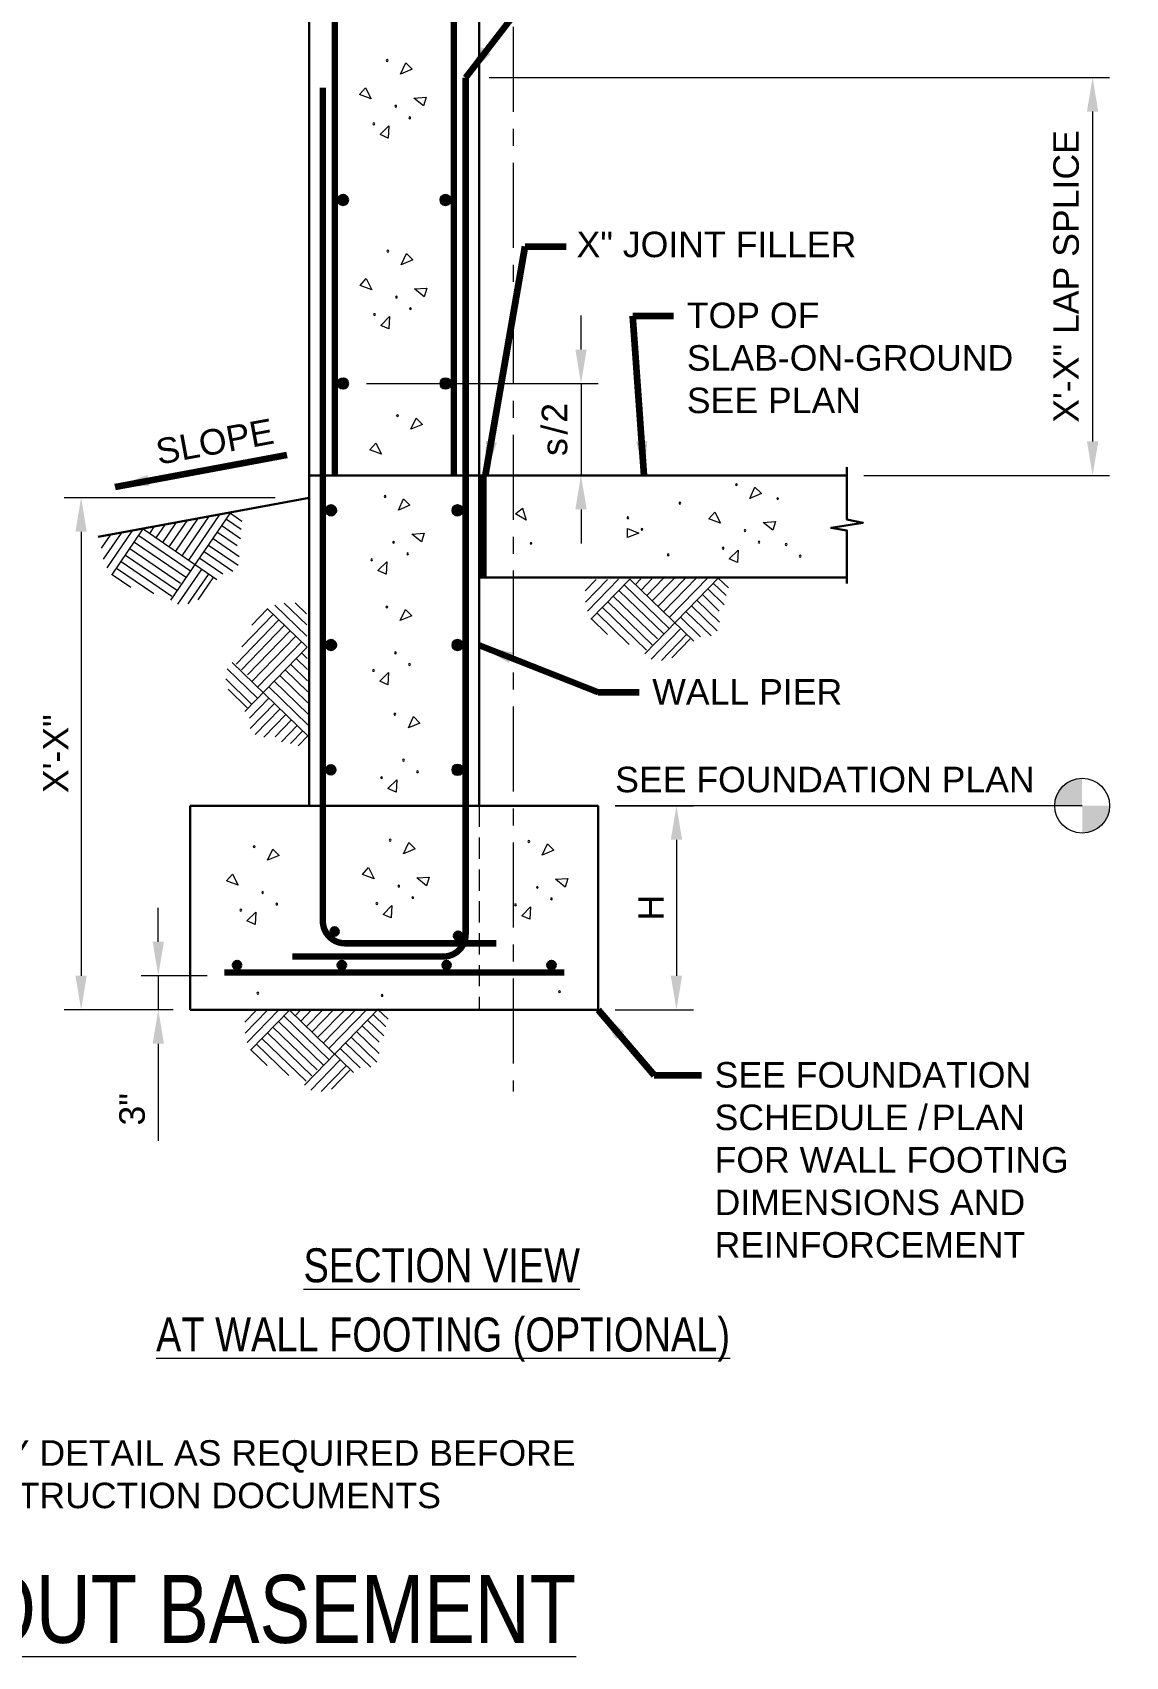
# Model space of a CAD drawing. Header units: inches. Extents: x -919 to -774, y 1785 to 1944.
# Drawn here: x -838.3 to -774, y 1784.5 to 1880 of the extents above; entities that cross this region are included whole.
import ezdxf

# ---------------------------------------------------------------- set-up
doc = ezdxf.new("R2010")
doc.units = ezdxf.units.IN
doc.header["$LTSCALE"] = 5
doc.header["$MEASUREMENT"] = 0
doc.linetypes.add('CENTER', pattern=[2, 1.25, -0.25, 0.25, -0.25])
doc.linetypes.add('HIDDEN', pattern=[0.375, 0.25, -0.125])
for name, color, linetype, lineweight in [('S-ANNO-DIMS', 1, 'Continuous', 20), ('S-ANNO-TEXT', 7, 'Continuous', 20), ('S-DETL', 3, 'Continuous', 30), ('S-DETL-PATT', 7, 'Continuous', 15), ('S-GRID', 9, 'CENTER', 20)]:
    doc.layers.add(name, color=color, linetype=linetype, lineweight=lineweight)
doc.styles.add('Romans', font='arial.ttf')
doc.dimstyles.get("Standard").update_dxf_attribs({"dimtxt": 0.18, "dimasz": 0.18, "dimexe": 0.18, "dimexo": 0.0625, "dimgap": 0.09, "dimtad": 0, "dimtih": 1, "dimtoh": 1, "dimdec": 4, "dimzin": 0, "dimdsep": 46, "dimtxsty": 'Standard', "dimcen": 0.09, "dimadec": 0, "dimazin": 0, "dimtfac": 1, "dimtdec": 4, "dimtofl": 0, "dimtmove": 0, "dimatfit": 3, "dimfxl": 1, "dimtolj": 1, "dimtzin": 0, "dimarcsym": 0})

# ---------------------------------------------------------------- blocks, each defined once
blk = doc.blocks.new('*D5')
at = {"layer": 'Defpoints', "color": 0, "transparency": 16777216}
for p in [(-812.476, 1877.393), (-790.414, 1853.991), (-775.963, 1853.991)]:
    blk.add_point(p, dxfattribs=at)
at = {"layer": 'S-ANNO-DIMS', "transparency": 16777216}
for p, q in [((-811.476, 1877.393), (-774.963, 1877.393)), ((-775.963, 1875.393), (-775.963, 1855.991)), ((-789.414, 1853.991), (-774.963, 1853.991))]:
    blk.add_line(p, q, dxfattribs=at)
for points in [[(-776.296, 1875.393), (-775.63, 1875.393), (-775.963, 1877.393)], [(-776.296, 1855.991), (-775.63, 1855.991), (-775.963, 1853.991)]]:
    blk.add_solid(points, dxfattribs=at)
at = {"layer": 'S-ANNO-DIMS', "transparency": 16777216, "insert": (-777.514, 1865.692), "char_height": 1.5, "attachment_point": 5, "rotation": 90, "style": 'Romans'}
blk.add_mtext('\\A1;X\'-X" LAP SPLICE', dxfattribs=at)
blk = doc.blocks.new('*D13')
at = {"layer": 'Defpoints', "color": 0, "transparency": 16777216}
for p in [(-819.679, 1859.391), (-811.134, 1853.991), (-806.065, 1853.991)]:
    blk.add_point(p, dxfattribs=at)
at = {"layer": 'S-ANNO-DIMS', "transparency": 16777216}
for p, q in [((-806.065, 1861.391), (-806.065, 1863.391)), ((-818.679, 1859.391), (-805.065, 1859.391)), ((-806.065, 1859.391), (-806.065, 1853.991)), ((-806.065, 1851.991), (-806.065, 1849.991))]:
    blk.add_line(p, q, dxfattribs=at)
for points in [[(-806.398, 1861.391), (-805.732, 1861.391), (-806.065, 1859.391)], [(-806.398, 1851.991), (-805.732, 1851.991), (-806.065, 1853.991)]]:
    blk.add_solid(points, dxfattribs=at)
at = {"layer": 'S-ANNO-DIMS', "transparency": 16777216, "insert": (-807.616, 1856.691), "char_height": 1.5, "attachment_point": 5, "rotation": 90, "style": 'Romans'}
blk.add_mtext('\\A1;{\\T1.2;s/}2', dxfattribs=at)
blk = doc.blocks.new('*D14')
at = {"layer": 'Defpoints', "color": 0, "transparency": 16777216}
for p in [(-827.054, 1824.558), (-830.939, 1822.558), (-829.054, 1822.558)]:
    blk.add_point(p, dxfattribs=at)
at = {"layer": 'S-ANNO-DIMS', "transparency": 16777216}
for p, q in [((-830.939, 1826.558), (-830.939, 1828.558)), ((-828.054, 1824.558), (-831.939, 1824.558)), ((-830.939, 1824.558), (-830.939, 1822.558)), ((-830.054, 1822.558), (-831.939, 1822.558)), ((-830.939, 1820.558), (-830.939, 1814.835))]:
    blk.add_line(p, q, dxfattribs=at)
for points in [[(-831.273, 1826.558), (-830.606, 1826.558), (-830.939, 1824.558)], [(-831.273, 1820.558), (-830.606, 1820.558), (-830.939, 1822.558)]]:
    blk.add_solid(points, dxfattribs=at)
at = {"layer": 'S-ANNO-DIMS', "transparency": 16777216, "insert": (-832.472, 1816.696), "char_height": 1.5, "attachment_point": 5, "rotation": 90, "style": 'Romans'}
blk.add_mtext('\\A1;3"', dxfattribs=at)
blk = doc.blocks.new('*D15')
at = {"layer": 'Defpoints', "color": 0, "transparency": 16777216}
for p in [(-805.054, 1834.558), (-805.054, 1822.558), (-800.449, 1822.558)]:
    blk.add_point(p, dxfattribs=at)
at = {"layer": 'S-ANNO-DIMS', "transparency": 16777216}
for p, q in [((-804.054, 1834.558), (-799.449, 1834.558)), ((-800.449, 1832.558), (-800.449, 1824.558)), ((-804.054, 1822.558), (-799.449, 1822.558))]:
    blk.add_line(p, q, dxfattribs=at)
for points in [[(-800.783, 1832.558), (-800.116, 1832.558), (-800.449, 1834.558)], [(-800.783, 1824.558), (-800.116, 1824.558), (-800.449, 1822.558)]]:
    blk.add_solid(points, dxfattribs=at)
at = {"layer": 'S-ANNO-DIMS', "transparency": 16777216, "insert": (-801.949, 1828.558), "char_height": 1.5, "attachment_point": 5, "rotation": 90, "style": 'Romans'}
blk.add_mtext('\\A1;H', dxfattribs=at)
blk = doc.blocks.new('*D18')
at = {"layer": 'Defpoints', "color": 0, "transparency": 16777216}
for p in [(-823.054, 1852.676), (-835.48, 1822.558), (-829.054, 1822.558)]:
    blk.add_point(p, dxfattribs=at)
at = {"layer": 'S-ANNO-DIMS', "transparency": 16777216}
for p, q in [((-824.054, 1852.676), (-836.48, 1852.676)), ((-835.48, 1850.676), (-835.48, 1824.558)), ((-830.054, 1822.558), (-836.48, 1822.558))]:
    blk.add_line(p, q, dxfattribs=at)
for points in [[(-835.814, 1850.676), (-835.147, 1850.676), (-835.48, 1852.676)], [(-835.814, 1824.558), (-835.147, 1824.558), (-835.48, 1822.558)]]:
    blk.add_solid(points, dxfattribs=at)
at = {"layer": 'S-ANNO-DIMS', "transparency": 16777216, "insert": (-836.98, 1837.617), "char_height": 1.5, "attachment_point": 5, "rotation": 90, "style": 'Romans'}
blk.add_mtext('\\A1;X\'-X"', dxfattribs=at)

msp = doc.modelspace()

# ---------------------------------------------------------------- hatches: boundary and pattern name
at = {"layer": 'S-ANNO-TEXT'}
h = msp.add_hatch(color=256, dxfattribs=at)
h.dxf.hatch_style = 1
h.paths.add_polyline_path([(-776.5766564, 1836.1714643, 0.4142135624), (-778.1902305, 1834.5578901), (-776.5766564, 1834.5578901)])
h = msp.add_hatch(color=256, dxfattribs=at)
h.dxf.hatch_style = 1
h.paths.add_polyline_path([(-774.9626931, 1834.5566164), (-776.5762673, 1834.5566164), (-776.5762673, 1832.9430422, 0.4142135624)])
at = {"layer": 'S-DETL', "linetype": 'Continuous'}
h = msp.add_hatch(color=256, dxfattribs=at)
h.dxf.hatch_style = 1
h.paths.add_polyline_path([(-820.366152, 1870.190907, -1), (-819.772402, 1870.190907, -1)])
h = msp.add_hatch(color=256, dxfattribs=at)
h.dxf.hatch_style = 1
h.paths.add_polyline_path([(-820.366152, 1870.190907, -1), (-819.772402, 1870.190907, -1)])
h = msp.add_hatch(color=256, dxfattribs=at)
h.dxf.hatch_style = 1
h.paths.add_polyline_path([(-820.366152, 1870.190907, -1), (-819.772402, 1870.190907, -1)])
h = msp.add_hatch(color=256, dxfattribs=at)
h.dxf.hatch_style = 1
h.paths.add_polyline_path([(-813.741152, 1870.190907, 1), (-814.334902, 1870.190907, 1)])
h = msp.add_hatch(color=256, dxfattribs=at)
h.dxf.hatch_style = 1
h.paths.add_polyline_path([(-813.741152, 1870.190907, 1), (-814.334902, 1870.190907, 1)])
h = msp.add_hatch(color=256, dxfattribs=at)
h.dxf.hatch_style = 1
h.paths.add_polyline_path([(-813.741152, 1870.190907, 1), (-814.334902, 1870.190907, 1)])
h = msp.add_hatch(color=256, dxfattribs=at)
h.dxf.hatch_style = 1
h.paths.add_polyline_path([(-820.366152, 1859.3911881, -1), (-819.772402, 1859.3911881, -1)])
h = msp.add_hatch(color=256, dxfattribs=at)
h.dxf.hatch_style = 1
h.paths.add_polyline_path([(-820.366152, 1859.3911881, -1), (-819.772402, 1859.3911881, -1)])
h = msp.add_hatch(color=256, dxfattribs=at)
h.dxf.hatch_style = 1
h.paths.add_polyline_path([(-820.366152, 1859.3911881, -1), (-819.772402, 1859.3911881, -1)])
h = msp.add_hatch(color=256, dxfattribs=at)
h.dxf.hatch_style = 1
h.paths.add_polyline_path([(-813.741152, 1859.3911881, 1), (-814.334902, 1859.3911881, 1)])
h = msp.add_hatch(color=256, dxfattribs=at)
h.dxf.hatch_style = 1
h.paths.add_polyline_path([(-813.741152, 1859.3911881, 1), (-814.334902, 1859.3911881, 1)])
h = msp.add_hatch(color=256, dxfattribs=at)
h.dxf.hatch_style = 1
h.paths.add_polyline_path([(-813.741152, 1859.3911881, 1), (-814.334902, 1859.3911881, 1)])
h = msp.add_hatch(color=256, dxfattribs=at)
h.dxf.hatch_style = 1
h.paths.add_polyline_path([(-821.068354, 1851.9313221, -1), (-820.474604, 1851.9313221, -1)])
h = msp.add_hatch(color=256, dxfattribs=at)
h.dxf.hatch_style = 1
h.paths.add_polyline_path([(-821.068354, 1851.9313221, -1), (-820.474604, 1851.9313221, -1)])
h = msp.add_hatch(color=256, dxfattribs=at)
h.dxf.hatch_style = 1
h.paths.add_polyline_path([(-821.068354, 1851.9313221, -1), (-820.474604, 1851.9313221, -1)])
h = msp.add_hatch(color=256, dxfattribs=at)
h.dxf.hatch_style = 1
h.paths.add_polyline_path([(-813.6327001, 1851.9313221, -1), (-813.0389501, 1851.9313221, -1)])
h = msp.add_hatch(color=256, dxfattribs=at)
h.dxf.hatch_style = 1
h.paths.add_polyline_path([(-813.6327001, 1851.9313221, -1), (-813.0389501, 1851.9313221, -1)])
h = msp.add_hatch(color=256, dxfattribs=at)
h.dxf.hatch_style = 1
h.paths.add_polyline_path([(-813.6327001, 1851.9313221, -1), (-813.0389501, 1851.9313221, -1)])
h = msp.add_hatch(color=256, dxfattribs=at)
h.dxf.hatch_style = 1
h.paths.add_polyline_path([(-821.068354, 1844.0112139, -1), (-820.474604, 1844.0112139, -1)])
h = msp.add_hatch(color=256, dxfattribs=at)
h.dxf.hatch_style = 1
h.paths.add_polyline_path([(-821.068354, 1844.0112139, -1), (-820.474604, 1844.0112139, -1)])
h = msp.add_hatch(color=256, dxfattribs=at)
h.dxf.hatch_style = 1
h.paths.add_polyline_path([(-821.068354, 1844.0112139, -1), (-820.474604, 1844.0112139, -1)])
h = msp.add_hatch(color=256, dxfattribs=at)
h.dxf.hatch_style = 1
h.paths.add_polyline_path([(-813.6327001, 1844.0112139, -1), (-813.0389501, 1844.0112139, -1)])
h = msp.add_hatch(color=256, dxfattribs=at)
h.dxf.hatch_style = 1
h.paths.add_polyline_path([(-813.6327001, 1844.0112139, -1), (-813.0389501, 1844.0112139, -1)])
h = msp.add_hatch(color=256, dxfattribs=at)
h.dxf.hatch_style = 1
h.paths.add_polyline_path([(-813.6327001, 1844.0112139, -1), (-813.0389501, 1844.0112139, -1)])
h = msp.add_hatch(color=256, dxfattribs=at)
h.dxf.hatch_style = 1
h.paths.add_polyline_path([(-821.068354, 1836.6682457, -1), (-820.5015927, 1836.6682457, -1)])
h = msp.add_hatch(color=256, dxfattribs=at)
h.dxf.hatch_style = 1
h.paths.add_polyline_path([(-821.068354, 1836.6682457, -1), (-820.5015927, 1836.6682457, -1)])
h = msp.add_hatch(color=256, dxfattribs=at)
h.dxf.hatch_style = 1
h.paths.add_polyline_path([(-821.068354, 1836.6682457, -1), (-820.5015927, 1836.6682457, -1)])
h = msp.add_hatch(color=256, dxfattribs=at)
h.dxf.hatch_style = 1
h.paths.add_polyline_path([(-813.6327001, 1836.6682457, -1), (-813.0389501, 1836.6682457, -1)])
h = msp.add_hatch(color=256, dxfattribs=at)
h.dxf.hatch_style = 1
h.paths.add_polyline_path([(-813.6327001, 1836.6682457, -1), (-813.0389501, 1836.6682457, -1)])
h = msp.add_hatch(color=256, dxfattribs=at)
h.dxf.hatch_style = 1
h.paths.add_polyline_path([(-813.6327001, 1836.6682457, -1), (-813.0389501, 1836.6682457, -1)])
at = {"layer": 'S-DETL'}
h = msp.add_hatch(color=256, dxfattribs=at)
h.dxf.hatch_style = 1
h.paths.add_polyline_path([(-820.3120724, 1827.1541711, 1), (-820.8120724, 1827.1541711, 1)])
h = msp.add_hatch(color=256, dxfattribs=at)
h.dxf.hatch_style = 1
h.paths.add_polyline_path([(-813.0445127, 1826.8978896, 1), (-813.5445127, 1826.8978896, 1)])
h = msp.add_hatch(color=256, dxfattribs=at)
h.dxf.hatch_style = 1
h.paths.add_polyline_path([(-826.053652, 1825.1828901, 1), (-826.553652, 1825.1828901, 1)])
h = msp.add_hatch(color=256, dxfattribs=at)
h.dxf.hatch_style = 1
h.paths.add_polyline_path([(-819.8869854, 1825.1828901, 1), (-820.3869854, 1825.1828901, 1)])
h = msp.add_hatch(color=256, dxfattribs=at)
h.dxf.hatch_style = 1
h.paths.add_polyline_path([(-813.7203187, 1825.1828901, 1), (-814.2203187, 1825.1828901, 1)])
h = msp.add_hatch(color=256, dxfattribs=at)
h.dxf.hatch_style = 1
h.paths.add_polyline_path([(-807.553652, 1825.1828901, 1), (-808.053652, 1825.1828901, 1)])

# ---------------------------------------------------------------- linework, layer by layer
at = {"layer": 'S-ANNO-TEXT'}
msp.add_line((-776.5766564, 1834.5578901), (-804.053652, 1834.5578901), dxfattribs=at)
msp.add_circle((-776.5766564, 1834.5578901), 1.6135741, dxfattribs=at)
at = {"layer": 'S-DETL', "linetype": 'Continuous'}
for p, q in [((-822.053652, 1897.1902041), (-822.053652, 1834.5578901)), ((-812.053652, 1897.1902041), (-812.053652, 1834.5578901)), ((-812.053652, 1853.9913287), (-822.053652, 1853.9913287)), ((-812.053652, 1853.9913287), (-790.4138808, 1853.9913287)), ((-811.928652, 1853.9913287), (-811.928652, 1847.9913287)), ((-811.803652, 1853.9913287), (-811.803652, 1847.9913287)), ((-811.678652, 1853.9913287), (-811.678652, 1847.9913287)), ((-822.053652, 1852.6762851), (-834.4803472, 1850.382338)), ((-812.053652, 1847.9913287), (-790.4138808, 1847.9913287)), ((-829.053652, 1834.5578901), (-829.053652, 1822.5578901)), ((-829.053652, 1834.5578901), (-805.053652, 1834.5578901)), ((-805.053652, 1834.5578901), (-805.053652, 1822.5578901)), ((-829.053652, 1822.5578901), (-805.053652, 1822.5578901))]:
    msp.add_line(p, q, dxfattribs=at)
at = {"layer": 'S-DETL', "const_width": 0.375}
for points in [[(-820.553652, 1897.1902041), (-820.553652, 1853.9913287)], [(-813.553652, 1897.1902041), (-813.553652, 1853.9913287)], [(-827.053652, 1824.7453901), (-807.053652, 1824.7453901)]]:
    msp.add_lwpolyline(points, dxfattribs=at)
at = {"layer": 'S-DETL', "linetype": 'Continuous', "const_width": 0.375}
for points in [[(-812.8514501, 1877.3930278), (-812.8514501, 1826.9963967)], [(-821.255854, 1876.795698), (-821.255854, 1827.7728896)]]:
    msp.add_lwpolyline(points, dxfattribs=at)
at = {"layer": 'S-DETL', "linetype": 'Continuous'}
msp.add_lwpolyline([(-790.4138808, 1854.4800834), (-790.4138808, 1851.3941713), (-789.4732748, 1851.200521), (-791.3544868, 1850.9019159), (-790.4138808, 1850.7451482), (-790.4138808, 1847.6223535)], dxfattribs=at)
at = {"layer": 'S-DETL', "const_width": 0.375}
for points in [[(-821.255854, 1827.7728896, 0.4142135624), (-819.943354, 1826.4603896), (-811.053652, 1826.4603896)], [(-812.8514501, 1826.9963967, -0.4142135624), (-814.1639501, 1825.6838967), (-823.053652, 1825.6838967)]]:
    msp.add_lwpolyline(points, format="xyb", dxfattribs=at)
at = {"layer": 'S-DETL', "linetype": 'Continuous'}
for centre, radius in [((-820.069277, 1870.190907), 0.296875), ((-820.069277, 1870.190907), 0.296875), ((-820.069277, 1870.190907), 0.296875), ((-814.038027, 1870.190907), 0.296875), ((-814.038027, 1870.190907), 0.296875), ((-814.038027, 1870.190907), 0.296875), ((-820.069277, 1859.3911881), 0.296875), ((-820.069277, 1859.3911881), 0.296875), ((-820.069277, 1859.3911881), 0.296875), ((-814.038027, 1859.3911881), 0.296875), ((-814.038027, 1859.3911881), 0.296875), ((-814.038027, 1859.3911881), 0.296875), ((-820.771479, 1851.9313221), 0.296875), ((-820.771479, 1851.9313221), 0.296875), ((-820.771479, 1851.9313221), 0.296875), ((-813.3358251, 1851.9313221), 0.296875), ((-813.3358251, 1851.9313221), 0.296875), ((-813.3358251, 1851.9313221), 0.296875), ((-820.771479, 1844.0112139), 0.296875), ((-820.771479, 1844.0112139), 0.296875), ((-820.771479, 1844.0112139), 0.296875), ((-813.3358251, 1844.0112139), 0.296875), ((-813.3358251, 1844.0112139), 0.296875), ((-813.3358251, 1844.0112139), 0.296875), ((-820.7849733, 1836.6682457), 0.2833807), ((-820.7849733, 1836.6682457), 0.2833807), ((-820.7849733, 1836.6682457), 0.2833807), ((-813.3358251, 1836.6682457), 0.296875), ((-813.3358251, 1836.6682457), 0.296875), ((-813.3358251, 1836.6682457), 0.296875)]:
    msp.add_circle(centre, radius, dxfattribs=at)
at = {"layer": 'S-DETL'}
for centre in [(-820.5620724, 1827.1541711), (-813.2945127, 1826.8978896), (-826.303652, 1825.1828901), (-820.1369854, 1825.1828901), (-813.9703187, 1825.1828901), (-807.803652, 1825.1828901)]:
    msp.add_circle(centre, 0.25, dxfattribs=at)
at = {"layer": 'S-DETL-PATT'}
for p, q in [((-830.1930804, 1846.6506646), (-826.6689495, 1851.802139)), ((-829.5276781, 1849.2651409), (-827.9574575, 1851.5604446)), ((-829.1451274, 1849.0034375), (-827.3132035, 1851.6812918)), ((-826.6945964, 1851.764649), (-826.0125741, 1851.2980696)), ((-834.1583035, 1849.0634645), (-833.1114898, 1850.593667)), ((-833.9491314, 1848.5483213), (-832.4672358, 1850.7145142)), ((-833.6754821, 1848.127429), (-831.8229818, 1850.8353614)), ((-831.8229818, 1850.8353614), (-827.4835858, 1847.8667745)), ((-831.4404311, 1850.573658), (-831.1787277, 1850.9562086)), ((-831.0578805, 1850.3119546), (-830.5344737, 1851.0770558)), ((-830.6753299, 1850.0502511), (-829.8902197, 1851.197903)), ((-830.2927793, 1849.7885477), (-829.2459656, 1851.3187502)), ((-829.9102287, 1849.5268443), (-828.6017116, 1851.4395974)), ((-827.4540597, 1850.6544871), (-826.3064079, 1849.8693769)), ((-827.1923563, 1851.0370377), (-826.0924548, 1850.2845866)), ((-826.9306529, 1851.4195884), (-826.0695395, 1850.8304925)), ((-834.2791507, 1849.7077186), (-833.7557439, 1850.4728198)), ((-832.608092, 1849.6877096), (-829.6218143, 1847.6447857)), ((-832.3463886, 1850.0702602), (-829.2805132, 1847.9728905)), ((-832.0846852, 1850.4528108), (-829.038712, 1848.3690562)), ((-827.9774666, 1849.8893859), (-826.2408015, 1848.7013309)), ((-827.7157632, 1850.2719365), (-826.1855607, 1849.2251228)), ((-833.1314989, 1848.9226083), (-830.1452212, 1846.8796845)), ((-832.8697954, 1849.3051589), (-829.8636171, 1847.248628)), ((-828.5008734, 1849.1242847), (-827.1422912, 1848.1948696)), ((-828.23917, 1849.5068353), (-826.5423078, 1848.3460025)), ((-833.6549057, 1848.1575071), (-832.5590129, 1847.4078053)), ((-833.3932023, 1848.5400577), (-831.2028785, 1847.0416471)), ((-829.7798376, 1846.4042086), (-828.3913309, 1848.4338883)), ((-829.1776666, 1846.4304372), (-827.9933539, 1848.1616317)), ((-828.5996033, 1846.67763), (-827.714771, 1847.9710527)), ((-805.8113485, 1847.1949599), (-805.1662231, 1847.8606534)), ((-805.8010644, 1846.5395504), (-804.5108137, 1847.8709375)), ((-805.6819155, 1845.9964768), (-803.8554042, 1847.8812215)), ((-805.4832951, 1845.5354082), (-803.1999948, 1847.8915056)), ((-803.1999948, 1847.8915056), (-799.4244059, 1844.2325721)), ((-802.867148, 1847.5689429), (-802.5445853, 1847.9017896)), ((-802.5343013, 1847.2463802), (-801.8891759, 1847.9120737)), ((-802.3003888, 1843.491622), (-797.9567192, 1847.973778)), ((-802.2014545, 1846.9238175), (-801.2337664, 1847.9223577)), ((-801.8686077, 1846.6012548), (-800.578357, 1847.9326418)), ((-801.535761, 1846.2786921), (-799.9229475, 1847.9429259)), ((-801.2029142, 1845.9561294), (-799.2675381, 1847.9532099)), ((-800.8700675, 1845.6335667), (-798.6121286, 1847.963494)), ((-797.9883303, 1847.941159), (-797.3949227, 1847.366078)), ((-804.1676828, 1846.8929653), (-801.5694061, 1844.3749601)), ((-803.8451202, 1847.2258121), (-801.1775864, 1844.6406979)), ((-803.5225575, 1847.5586588), (-800.8723401, 1844.9903259)), ((-798.9244073, 1846.9752378), (-797.925867, 1846.0075497)), ((-798.6018446, 1847.3080845), (-797.6448518, 1846.3806521)), ((-798.2792819, 1847.6409313), (-797.530052, 1846.9148425)), ((-824.1789005, 1845.8137566), (-826.0257656, 1843.9080174)), ((-824.5117473, 1846.1363193), (-825.4357926, 1845.1828132)), ((-824.5379173, 1846.1616808), (-822.18182, 1843.8783804)), ((-824.0768488, 1846.3603012), (-822.1921041, 1844.5337899)), ((-823.5337751, 1846.4794501), (-822.2023881, 1845.1891993)), ((-822.8783657, 1846.4897342), (-822.2126722, 1845.8446088)), ((-805.1353709, 1845.8944251), (-803.2296318, 1844.04756)), ((-804.8128082, 1846.2272718), (-802.2145315, 1843.7092666)), ((-804.4902455, 1846.5601186), (-801.8746525, 1844.0253403)), ((-799.8920953, 1845.9766975), (-798.4157035, 1844.5459141)), ((-799.5695326, 1846.3095443), (-798.0585082, 1844.8452064)), ((-799.24697, 1846.642391), (-797.9155829, 1845.3521402)), ((-823.8460538, 1845.4911939), (-826.3640589, 1842.8929171)), ((-823.513207, 1845.1686312), (-826.0479853, 1842.5530382)), ((-823.1803603, 1844.8460685), (-825.6983654, 1842.2477918)), ((-805.4579336, 1845.5615783), (-804.5044275, 1844.6375329)), ((-801.9347153, 1843.1789033), (-800.2233105, 1844.9448716)), ((-800.214658, 1845.6438508), (-799.0325943, 1844.4983015)), ((-822.18182, 1843.8783804), (-825.8407535, 1840.1027915)), ((-822.8475135, 1844.5235058), (-825.4326277, 1841.8559721)), ((-822.5146668, 1844.2009431), (-825.0829996, 1841.5507258)), ((-801.3367669, 1843.1030369), (-799.8770417, 1844.6093016)), ((-800.725255, 1843.2490319), (-799.6346544, 1844.3744034)), ((-826.5817035, 1842.9787744), (-822.0995475, 1838.6351049)), ((-822.8269454, 1843.2126869), (-822.1612519, 1842.5675615)), ((-822.5043827, 1843.5455337), (-822.1715359, 1843.222971)), ((-826.9702887, 1842.0151526), (-825.464024, 1840.5554274)), ((-826.8944223, 1842.613101), (-825.1284539, 1840.9016962)), ((-823.7946335, 1842.2141467), (-822.1303997, 1840.6013332)), ((-823.4720708, 1842.5469934), (-822.1406838, 1841.2567426)), ((-823.1495081, 1842.8798402), (-822.1509678, 1841.9121521)), ((-826.8242937, 1841.4036407), (-825.6989222, 1840.3130401)), ((-824.4397589, 1841.5484532), (-822.1098316, 1839.2905143)), ((-824.1171962, 1841.8812999), (-822.1201157, 1839.9459237)), ((-824.4294748, 1840.8930437), (-825.5750241, 1839.71098)), ((-824.0966281, 1840.570481), (-825.5274115, 1839.0940892)), ((-823.7637813, 1840.2479183), (-825.2281192, 1838.7368939)), ((-823.4309346, 1839.9253556), (-824.7211853, 1838.5939686)), ((-823.0980878, 1839.6027929), (-824.0657759, 1838.6042527)), ((-822.765241, 1839.2802302), (-823.6926734, 1838.3232375)), ((-822.4323943, 1838.9576675), (-823.1584831, 1838.2084377)), ((-822.1321665, 1838.666716), (-822.7072476, 1838.0733084)), ((-825.8362917, 1821.8304923), (-825.1911663, 1822.4961858)), ((-825.8260076, 1821.1750828), (-824.5357568, 1822.5064698)), ((-825.7068586, 1820.6320092), (-823.8803474, 1822.5167539)), ((-825.5082383, 1820.1709406), (-823.2249379, 1822.527038)), ((-823.5475006, 1822.1941912), (-820.8972832, 1819.6258583)), ((-823.2249379, 1822.527038), (-819.449349, 1818.8681045)), ((-822.8920912, 1822.2044753), (-822.5695285, 1822.537322)), ((-822.5592444, 1821.8819126), (-821.914119, 1822.5476061)), ((-822.3253319, 1818.1271544), (-817.9816623, 1822.6093104)), ((-822.2263977, 1821.5593499), (-821.2587096, 1822.5578901)), ((-821.8935509, 1821.2367872), (-820.6033001, 1822.5681742)), ((-821.5607042, 1820.9142245), (-819.9478907, 1822.5784582)), ((-821.2278574, 1820.5916618), (-819.2924812, 1822.5887423)), ((-820.8950106, 1820.2690991), (-818.6370718, 1822.5990264)), ((-818.6267877, 1821.9436169), (-817.6697949, 1821.0161845)), ((-818.304225, 1822.2764637), (-817.5549952, 1821.5503749)), ((-818.0132735, 1822.5766914), (-817.4198658, 1822.0016104)), ((-824.5151887, 1821.1956509), (-821.8995957, 1818.6608726)), ((-824.192626, 1821.5284977), (-821.5943492, 1819.0104925)), ((-823.8700633, 1821.8613445), (-821.2025296, 1819.2762302)), ((-819.5944758, 1820.9450767), (-818.0834514, 1819.4807388)), ((-819.2719131, 1821.2779234), (-817.9405261, 1819.9876726)), ((-818.9493504, 1821.6107702), (-817.9508102, 1820.6430821)), ((-825.4828768, 1820.1971107), (-824.5293707, 1819.2730653)), ((-825.1603141, 1820.5299574), (-823.2545749, 1818.6830923)), ((-824.8377514, 1820.8628042), (-822.2394746, 1818.344799)), ((-820.2396012, 1820.2793831), (-819.0575374, 1819.1338339)), ((-819.9170385, 1820.6122299), (-818.4406467, 1819.1814465)), ((-821.9596584, 1817.8144357), (-820.2482537, 1819.580404)), ((-821.3617101, 1817.7385693), (-819.9019849, 1819.244834)), ((-820.7501981, 1817.8845643), (-819.6595975, 1819.0099358))]:
    msp.add_line(p, q, dxfattribs=at)
at = {"layer": 'S-DETL-PATT', "flags": 128}
for points in [[(-817.5227184, 1878.400659, 1), (-817.4190384, 1878.400659, 1)], [(-817.0196292, 1875.7020467, 1), (-816.9159492, 1875.7020467, 1)], [(-818.3084409, 1874.6690556, 1), (-818.2047609, 1874.6690556, 1)], [(-816.1942294, 1875.020678, 1), (-816.0905494, 1875.020678, 1)], [(-817.4817674, 1867.1778201, 1), (-817.3780874, 1867.1778201, 1)], [(-816.9786782, 1864.4792078, 1), (-816.8749982, 1864.4792078, 1)], [(-818.2674899, 1863.4462167, 1), (-818.1638099, 1863.4462167, 1)], [(-816.1532784, 1863.7978392, 1), (-816.0495984, 1863.7978392, 1)], [(-816.9149862, 1857.5030476, 1), (-816.8113062, 1857.5030476, 1)], [(-796.9705806, 1853.4419243, 1), (-796.8669006, 1853.4419243, 1)], [(-817.647249, 1852.7518676, 1), (-817.543569, 1852.7518676, 1)], [(-794.5475945, 1852.6212279, 1), (-794.4439145, 1852.6212279, 1)], [(-803.357742, 1851.497438, 1), (-803.254062, 1851.497438, 1)], [(-800.2985513, 1852.3532819, 1), (-800.1948713, 1852.3532819, 1)], [(-802.5323423, 1850.8160693, 1), (-802.4286623, 1850.8160693, 1)], [(-796.4674914, 1850.743312, 1), (-796.3638114, 1850.743312, 1)], [(-817.1441598, 1850.0532553, 1), (-817.0404798, 1850.0532553, 1)], [(-809.060991, 1849.9919385, 1), (-808.957311, 1849.9919385, 1)], [(-797.7563032, 1849.7103209, 1), (-797.6526232, 1849.7103209, 1)], [(-795.6420917, 1850.0619433, 1), (-795.5384117, 1850.0619433, 1)], [(-794.0445053, 1849.9226156, 1), (-793.9408253, 1849.9226156, 1)], [(-818.4329715, 1849.0202642, 1), (-818.3292915, 1849.0202642, 1)], [(-816.3187601, 1849.3718866, 1), (-816.2150801, 1849.3718866, 1)], [(-800.982629, 1849.3085641, 1), (-800.878949, 1849.3085641, 1)], [(-793.2191056, 1849.241247, 1), (-793.1154256, 1849.241247, 1)], [(-817.5393681, 1846.246954, 1), (-817.4356881, 1846.246954, 1)], [(-817.0362789, 1843.5483417, 1), (-816.9325989, 1843.5483417, 1)], [(-816.2108792, 1842.866973, 1), (-816.1071992, 1842.866973, 1)], [(-818.3250907, 1842.5153506, 1), (-818.2214107, 1842.5153506, 1)], [(-817.065746, 1839.9363859, 1), (-816.962066, 1839.9363859, 1)], [(-816.5626568, 1837.2377735, 1), (-816.4589768, 1837.2377735, 1)], [(-817.8514686, 1836.2047824, 1), (-817.7477886, 1836.2047824, 1)], [(-815.7372571, 1836.5564049, 1), (-815.6335771, 1836.5564049, 1)], [(-817.3457437, 1832.5301169, 1), (-817.2420637, 1832.5301169, 1)], [(-809.1871993, 1832.4520535, 1), (-809.0835193, 1832.4520535, 1)], [(-825.3494035, 1832.1497949, 1), (-825.2457235, 1832.1497949, 1)], [(-816.8426545, 1829.8315046, 1), (-816.7389745, 1829.8315046, 1)], [(-808.6841101, 1829.7534412, 1), (-808.5804301, 1829.7534412, 1)], [(-824.8463143, 1829.4511826, 1), (-824.7426343, 1829.4511826, 1)], [(-824.0209146, 1828.7698139, 1), (-823.9172346, 1828.7698139, 1)], [(-818.1314663, 1828.7985135, 1), (-818.0277863, 1828.7985135, 1)], [(-816.0172548, 1829.150136, 1), (-815.9135748, 1829.150136, 1)], [(-809.9729218, 1828.7204501, 1), (-809.8692418, 1828.7204501, 1)], [(-807.8587104, 1829.0720725, 1), (-807.7550304, 1829.0720725, 1)], [(-826.135126, 1828.4181915, 1), (-826.031446, 1828.4181915, 1)], [(-825.1342219, 1823.523317, 1), (-825.0305419, 1823.523317, 1)], [(-817.8204777, 1823.3972688, 1), (-817.7167977, 1823.3972688, 1)], [(-807.3807893, 1823.618016, 1), (-807.2771093, 1823.618016, 1)]]:
    msp.add_lwpolyline(points, format="xyb", close=True, dxfattribs=at)
for points in [[(-816.0057846, 1877.8850702), (-816.6800476, 1877.5974198), (-816.3806773, 1878.2599629)], [(-818.7509029, 1876.7871775), (-818.4150568, 1876.135579), (-819.0975871, 1876.3860551)], [(-815.326837, 1875.7217618), (-815.8989647, 1876.1800666), (-815.1735952, 1876.2293109)], [(-817.8918969, 1874.0375026), (-817.368213, 1874.5504632), (-817.4064192, 1873.8244286)], [(-815.9648336, 1866.6622313), (-816.6390966, 1866.374581), (-816.3397263, 1867.037124)], [(-818.7099519, 1865.5643387), (-818.3741058, 1864.9127401), (-819.0566361, 1865.1632162)], [(-815.285886, 1864.498923), (-815.8580137, 1864.9572277), (-815.1326442, 1865.006472)], [(-817.8509459, 1862.8146638), (-817.327262, 1863.3276243), (-817.3654682, 1862.6015898)], [(-815.3980524, 1856.9874588), (-816.0723154, 1856.6998084), (-815.7729451, 1857.3623515)], [(-818.1431707, 1855.8895661), (-817.8073246, 1855.2379676), (-818.4898549, 1855.4884437)], [(-816.1303152, 1852.2362788), (-816.8045782, 1851.9486284), (-816.505208, 1852.6111715)], [(-795.4536469, 1852.9263355), (-796.1279099, 1852.6386851), (-795.8285396, 1853.3012282)], [(-809.5077212, 1852.0548423), (-809.2874302, 1851.3556677), (-809.9174992, 1851.7184331)], [(-798.1987652, 1851.8284428), (-797.8629191, 1851.1768443), (-798.5454493, 1851.4273204)], [(-815.4513677, 1850.0729704), (-816.0234953, 1850.5312752), (-815.2981259, 1850.5805195)], [(-803.3385138, 1850.8612278), (-802.6583384, 1850.5878514), (-803.3385138, 1850.3310494)], [(-794.7746993, 1850.7630271), (-795.346827, 1851.2213319), (-794.6214575, 1851.2705762)], [(-797.3397591, 1849.0787679), (-796.8160753, 1849.5917285), (-796.8542814, 1848.8656939)], [(-818.0164275, 1848.3887112), (-817.4927437, 1848.9016718), (-817.5309498, 1848.1756373)], [(-816.0224344, 1845.7313652), (-816.6966973, 1845.4437148), (-816.3973271, 1846.1062579)], [(-817.9085466, 1841.8837976), (-817.3848628, 1842.3967582), (-817.4230689, 1841.6707237)], [(-815.5488123, 1839.420797), (-816.2230752, 1839.1331467), (-815.923705, 1839.7956898)], [(-817.4349245, 1835.5732295), (-816.9112407, 1836.08619), (-816.9494468, 1835.3601555)], [(-815.82881, 1832.0145281), (-816.503073, 1831.7268778), (-816.2037027, 1832.3894208)], [(-823.8324697, 1831.6342061), (-824.5067327, 1831.3465557), (-824.2073625, 1832.0090988)], [(-807.6702655, 1831.9364647), (-808.3445285, 1831.6488143), (-808.0451583, 1832.3113574)], [(-826.577588, 1830.5363134), (-826.2417419, 1829.8847149), (-826.9242722, 1830.135191)], [(-818.5739283, 1830.9166355), (-818.2380822, 1830.2650369), (-818.9206124, 1830.5155131)], [(-815.1498624, 1829.8512198), (-815.7219901, 1830.3095245), (-814.9966206, 1830.3587689)], [(-806.991318, 1829.7731563), (-807.5634456, 1830.2314611), (-806.8380762, 1830.2807054)], [(-817.7149222, 1828.1669606), (-817.1912384, 1828.6799211), (-817.2294445, 1827.9538866)], [(-809.5563778, 1828.0888971), (-809.0326939, 1828.6018577), (-809.0709001, 1827.8758232)], [(-825.718582, 1827.7866385), (-825.1948982, 1828.2995991), (-825.2331043, 1827.5735646)]]:
    msp.add_lwpolyline(points, close=True, dxfattribs=at)
at = {"layer": 'S-GRID', "linetype": 'CENTER', "ltscale": 0.8}
msp.add_line((-810.053652, 1912.384066), (-810.053652, 1817.7385693), dxfattribs=at)
at = {"layer": 'S-GRID', "color": 7, "linetype": 'HIDDEN'}
msp.add_line((-812.053652, 1834.5578901), (-812.053652, 1822.5578901), dxfattribs=at)

# ---------------------------------------------------------------- texts
at = {"layer": 'S-ANNO-TEXT', "style": 'Romans', "width": 0.8}
for s, height, p in [('%%USECTION VIEW', 2, (-822.3937371, 1806.5212771)), ('%%UAT WALL FOOTING (OPTIONAL)', 2, (-831.0693169, 1802.4517)), ('%%UEXTERIOR WALL - WITHOUT BASEMENT', 4, (-893.2726242, 1785.3075731))]:
    msp.add_text(s, height=height, dxfattribs=at).set_placement(p)
at = {"layer": 'S-ANNO-TEXT', "char_height": 1.499999989, "attachment_point": 1, "style": 'Romans'}
for s, insert, width in [('\\A1;X" JOINT FILLER', (-806.3269722, 1868.325559), 35.703847172), ('\\A1;TOP OF\\PSLAB-ON-GROUND \\PSEE PLAN', (-799.8390694, 1864.1507672), 35.703847172), ('\\A1;WALL PIER', (-801.8738458, 1842.0061197), 11.908608633), ('NOTE TO DESIGN PROFESSIONAL: \\PCOMPLETE THE ATTACHED CHECKLIST AND MODIFY DETAIL AS REQUIRED BEFORE \\PINCORPORATING THIS DETAIL INTO PROJECT CONSTRUCTION DOCUMENTS', (-892.7635175, 1799.7339032), 159.842980143)]:
    msp.add_mtext(s, dxfattribs=dict(at, insert=insert, width=width))
at = {"layer": 'S-ANNO-TEXT', "insert": (-831.1939561, 1856.0873969), "char_height": 1.49999999, "width": 35.703847172, "attachment_point": 1, "rotation": 10.4589641, "style": 'Romans'}
msp.add_mtext('\\A1;SLOPE', dxfattribs=at)
at = {"layer": 'S-ANNO-TEXT', "insert": (-804.053652, 1836.8493294), "char_height": 1.499999989, "attachment_point": 1, "line_spacing_factor": 1.2, "style": 'Romans'}
msp.add_mtext('\\A1;SEE FOUNDATION PLAN', dxfattribs=at)
at = {"layer": 'S-ANNO-TEXT', "insert": (-798.2048966, 1819.4766864), "char_height": 1.499999989, "attachment_point": 1, "style": 'Romans'}
msp.add_mtext('\\A1;\\pxql;SEE FOUNDATION \\PSCHEDUL{\\T1.4;E/}PLAN\\PFOR WALL FOOTING \\PDIMENSIONS AND\\PREINFORCEMENT', dxfattribs=at)

# ---------------------------------------------------------------- dimensions: what is measured, and where the dimension line sits
at = {"layer": 'S-ANNO-DIMS'}
for base, p1, p2, text, override, picture, middle in [((-775.9630822, 1853.9913287), (-812.4764501, 1877.3930278), (-790.4138808, 1853.9913287), 'X\'-X" LAP SPLICE', {"dimscale": 16, "dimtxt": 0.09375, "dimasz": 0.125, "dimexe": 0.0625, "dimgap": 0.0625, "dimtih": 0, "dimtoh": 0, "dimdec": 5, "dimlfac": 1, "dimrnd": 0.03125, "dimzin": 7, "dimlunit": 4, "dimtxsty": 'Romans', "dimcen": 0.125, "dimclrd": 256, "dimclre": 256, "dimclrt": 256, "dimadec": 4, "dimtdec": 5, "dimtofl": 1, "dimtvp": 1, "dimfrac": 2, "dimtzin": 3, "dimlwd": 65535, "dimlwe": 65535}, '*D5', (-775.9630822, 1865.6921782)), ((-806.0648727, 1853.9913287), (-819.678652, 1859.3911881), (-811.133913, 1853.9913287), '{\\T1.2;s/}2', {"dimscale": 16, "dimtxt": 0.09375, "dimasz": 0.125, "dimexe": 0.0625, "dimgap": 0.0625, "dimtih": 0, "dimtoh": 0, "dimdec": 5, "dimlfac": 1, "dimrnd": 0.03125, "dimzin": 7, "dimlunit": 4, "dimtxsty": 'Romans', "dimcen": 0.125, "dimse2": 1, "dimclrd": 256, "dimclre": 256, "dimclrt": 256, "dimadec": 4, "dimtdec": 5, "dimtofl": 1, "dimtvp": 1, "dimfrac": 2, "dimtzin": 3, "dimlwd": 65535, "dimlwe": 65535}, '*D13', (-806.0648727, 1856.6912584)), ((-835.4803472, 1822.5578901), (-823.053652, 1852.6762851), (-829.053652, 1822.5578901), 'X\'-X"', {"dimscale": 16, "dimtxt": 0.09375, "dimasz": 0.125, "dimexe": 0.0625, "dimgap": 0.0625, "dimtih": 0, "dimtoh": 0, "dimdec": 5, "dimlfac": 1, "dimrnd": 0.03125, "dimzin": 7, "dimlunit": 4, "dimtxsty": 'Romans', "dimcen": 0.125, "dimclrd": 256, "dimclre": 256, "dimclrt": 256, "dimadec": 4, "dimtdec": 5, "dimtofl": 1, "dimtvp": 1, "dimfrac": 2, "dimtzin": 3, "dimlwd": 65535, "dimlwe": 65535}, '*D18', (-835.4803472, 1837.6170876)), ((-800.4492864, 1822.5578901), (-805.053652, 1834.5578901), (-805.053652, 1822.5578901), 'H', {"dimscale": 16, "dimtxt": 0.09375, "dimasz": 0.125, "dimexe": 0.0625, "dimgap": 0.0625, "dimtih": 0, "dimtoh": 0, "dimdec": 5, "dimlfac": 1, "dimrnd": 0.03125, "dimzin": 7, "dimlunit": 4, "dimtxsty": 'Romans', "dimcen": 0.125, "dimclrd": 256, "dimclre": 256, "dimclrt": 256, "dimadec": 4, "dimtdec": 5, "dimtofl": 1, "dimtvp": 1, "dimfrac": 2, "dimtzin": 3, "dimlwd": 65535, "dimlwe": 65535}, '*D15', (-800.4492864, 1828.5578901)), ((-830.9391682, 1822.5578901), (-827.053652, 1824.5578901), (-829.053652, 1822.5578901), '3"', {"dimscale": 16, "dimtxt": 0.09375, "dimasz": 0.125, "dimexe": 0.0625, "dimgap": 0.0625, "dimtih": 0, "dimtoh": 0, "dimdec": 5, "dimlfac": 1, "dimrnd": 0.03125, "dimzin": 7, "dimlunit": 4, "dimtxsty": 'Romans', "dimcen": 0.125, "dimclrd": 256, "dimclre": 256, "dimclrt": 256, "dimadec": 4, "dimtdec": 5, "dimtofl": 1, "dimtvp": 1, "dimfrac": 2, "dimtzin": 3, "dimlwd": 65535, "dimlwe": 65535}, '*D14', (-830.9391682, 1816.6963622))]:
    dim = msp.add_linear_dim(base=base, p1=p1, p2=p2, angle=270, text=text, dimstyle='Standard', override=override, dxfattribs=at)
    dim.commit()
    dim.dimension.update_dxf_attribs({"geometry": picture, "text_midpoint": middle, "dimtype": 128})

# ---------------------------------------------------------------- leaders
at = {"layer": 'S-ANNO-TEXT'}
for points, override in [([(-812.8514501, 1877.3930278), (-806.1429091, 1886.1133145), (-803.7360863, 1886.1133145)], {"dimscale": 16, "dimtxt": 0.09375, "dimasz": 0.125, "dimexe": 0.0625, "dimgap": 0.0625, "dimtad": 0, "dimtih": 0, "dimtoh": 0, "dimdec": 5, "dimlfac": 16, "dimrnd": 0.03125, "dimzin": 7, "dimlunit": 4, "dimtxsty": 'Romans', "dimcen": 0.125, "dimclrd": 256, "dimclre": 256, "dimclrt": 256, "dimadec": 4, "dimtdec": 5, "dimtofl": 1, "dimtvp": 1, "dimfrac": 2, "dimtzin": 3, "dimlwd": 65535, "dimlwe": 65535}), ([(-811.678652, 1853.9913287), (-809.3526384, 1867.4496972), (-806.9458155, 1867.4496972)], {"dimscale": 16, "dimtxt": 0.09375, "dimasz": 0.125, "dimexe": 0.0625, "dimgap": 0.0625, "dimtad": 0, "dimtih": 0, "dimtoh": 0, "dimdec": 5, "dimlfac": 16, "dimrnd": 0.03125, "dimzin": 7, "dimlunit": 4, "dimtxsty": 'Romans', "dimcen": 0.125, "dimclrd": 256, "dimclre": 256, "dimclrt": 256, "dimadec": 4, "dimtdec": 5, "dimtofl": 1, "dimtvp": 1, "dimfrac": 2, "dimtzin": 3, "dimlwd": 65535, "dimlwe": 65535}), ([(-802.3434712, 1853.9913287), (-803.0219836, 1863.3746758), (-800.6151608, 1863.3746758)], {"dimscale": 16, "dimtxt": 0.09375, "dimasz": 0.125, "dimexe": 0.0625, "dimgap": 0.0625, "dimtad": 0, "dimtih": 0, "dimtoh": 0, "dimdec": 5, "dimlfac": 16, "dimrnd": 0.03125, "dimzin": 7, "dimlunit": 4, "dimtxsty": 'Romans', "dimcen": 0.125, "dimclrd": 256, "dimclre": 256, "dimclrt": 256, "dimadec": 4, "dimtdec": 5, "dimtofl": 1, "dimtvp": 1, "dimfrac": 2, "dimtzin": 3, "dimlwd": 65535, "dimlwe": 65535}), ([(-833.4803472, 1853.3242535), (-823.3694573, 1855.1907069)], {"dimscale": 16, "dimtxt": 0.09375, "dimasz": 0.125, "dimexe": 0.0625, "dimgap": 0.0625, "dimtih": 0, "dimtoh": 0, "dimdec": 5, "dimlfac": 16, "dimrnd": 0.03125, "dimzin": 7, "dimlunit": 4, "dimtxsty": 'Romans', "dimcen": 0.125, "dimclrd": 256, "dimclre": 256, "dimclrt": 256, "dimadec": 4, "dimtdec": 5, "dimtofl": 1, "dimtvp": 1, "dimfrac": 2, "dimtzin": 3, "dimlwd": 65535, "dimlwe": 65535}), ([(-812.053652, 1843.9927947), (-805.0567601, 1841.2300283), (-802.6499372, 1841.2300283)], {"dimscale": 16, "dimtxt": 0.09375, "dimasz": 0.125, "dimexe": 0.0625, "dimgap": 0.0625, "dimtad": 0, "dimtih": 0, "dimtoh": 0, "dimdec": 5, "dimlfac": 16, "dimrnd": 0.03125, "dimzin": 7, "dimlunit": 4, "dimtxsty": 'Romans', "dimcen": 0.125, "dimclrd": 256, "dimclre": 256, "dimclrt": 256, "dimadec": 4, "dimtdec": 5, "dimtofl": 1, "dimtvp": 1, "dimfrac": 2, "dimtzin": 3, "dimlwd": 65535, "dimlwe": 65535}), ([(-805.053652, 1822.5578901), (-801.7546907, 1818.700595), (-798.980988, 1818.700595)], {"dimscale": 16, "dimtxt": 0.09375, "dimasz": 0.125, "dimexe": 0.0625, "dimgap": 0.0625, "dimtad": 0, "dimtih": 0, "dimtoh": 0, "dimdec": 5, "dimlfac": 16, "dimrnd": 0.03125, "dimzin": 7, "dimlunit": 4, "dimtxsty": 'Romans', "dimcen": 0.125, "dimclrd": 256, "dimclre": 256, "dimclrt": 256, "dimadec": 4, "dimtdec": 5, "dimtofl": 1, "dimtvp": 1, "dimfrac": 2, "dimtzin": 3, "dimlwd": 65535, "dimlwe": 65535})]:
    msp.add_leader(points, dimstyle='Standard', override=override, dxfattribs=at)

doc.saveas('drawing.dxf')
